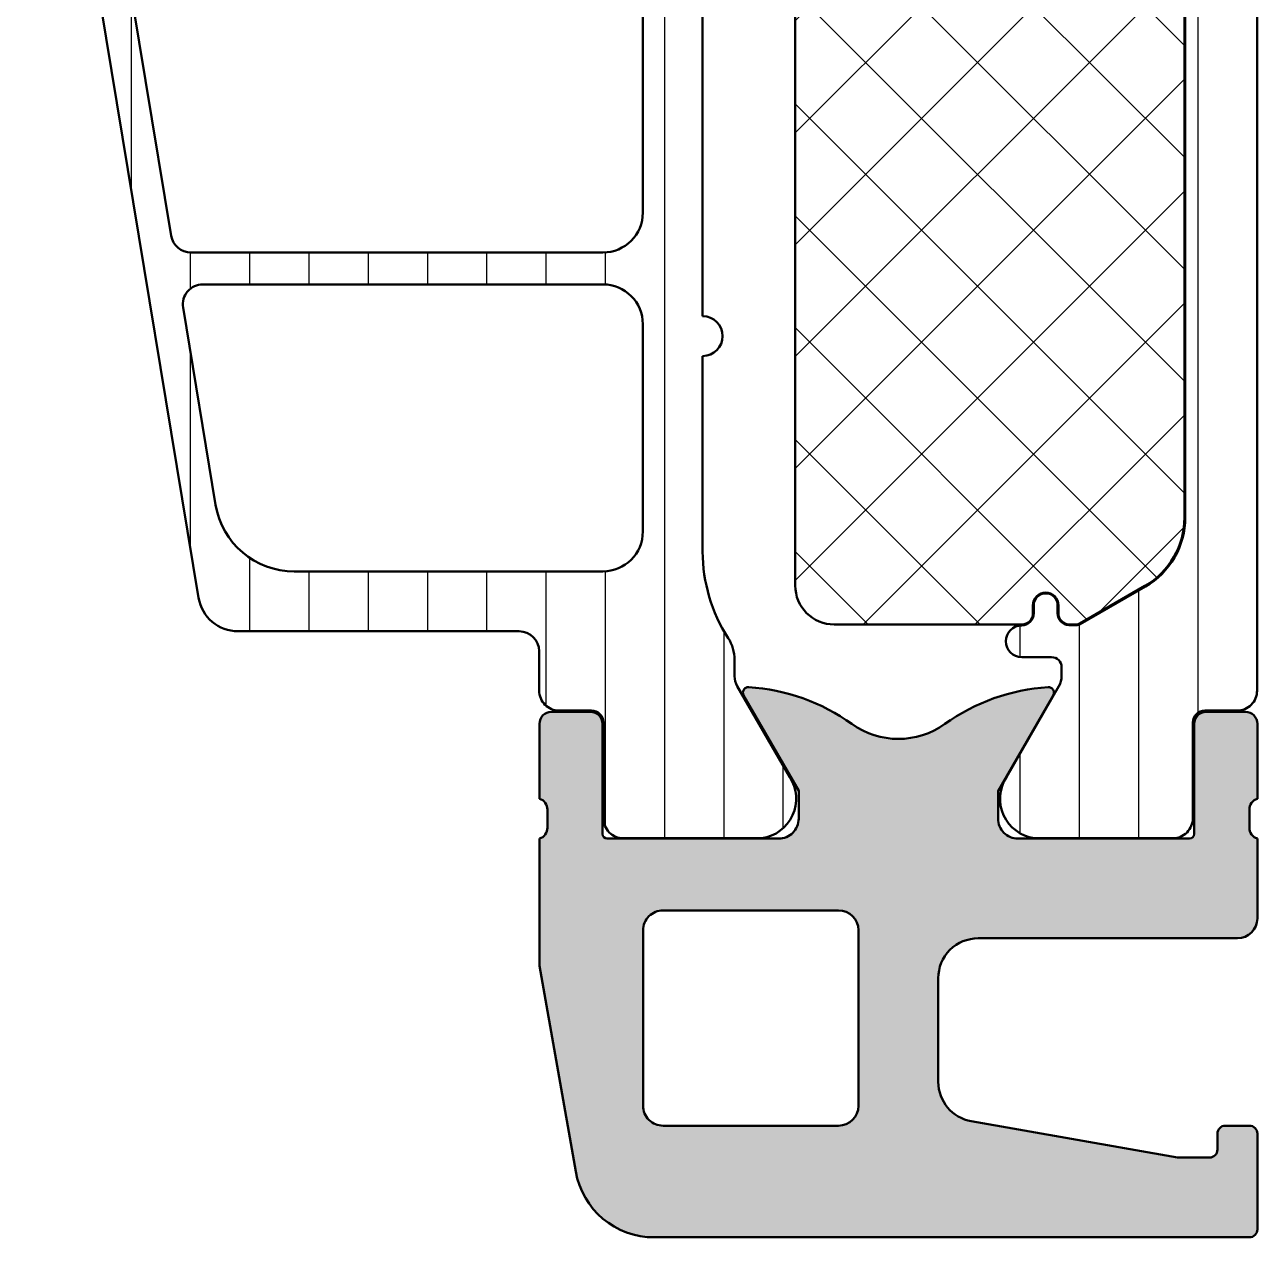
# Model space of a CAD drawing. Extents: x -50 to 29, y 0 to 92.5.
# Drawn here: x -30.91 to 0, y 0 to 30.41 of the extents above; entities that cross this region are included whole.
import ezdxf

# ---------------------------------------------------------------- set-up
doc = ezdxf.new("R2010")
doc.units = 0
for name, color, linetype, lineweight in [('0S-Alu contour', 7, 'Continuous', 50), ('0S-Alu hatch', 252, 'Continuous', 25), ('0S-Plastic contour', 254, 'Continuous', 50), ('0S-Plastic hatch', 253, 'Continuous', 25), ('0S-PT contour', 91, 'Continuous', 50), ('0S-PT hatch', 103, 'Continuous', 25)]:
    doc.layers.add(name, color=color, linetype=linetype, lineweight=lineweight)
pattern_1 = [(90, (0, 0), (-1.4859, 0), [])]

# ---------------------------------------------------------------- blocks, each defined once
blk = doc.blocks.new('284663__D1E79110_7AC2_45E0_A85F_9DF9B8604401___1AC15017_0006_462D_B19F_639D8C26C22E_')
at = {"layer": '0S-Plastic hatch'}
h = blk.add_hatch(dxfattribs=at)
h.set_pattern_fill('ANSI31', color=256, scale=0.4680000000000001, angle=45, style=0)
h.set_pattern_definition(pattern_1)
edge = h.paths.add_edge_path()
edge.add_ellipse((-14.10740777002685, 55.4135303538205), major_axis=(-1.000000003522369, 0), ratio=1, start_angle=147.1289961339601, end_angle=179.9988257753348, ccw=False)
edge.add_arc((-9.910736672155082, 52.70159368955898), 3.996663760898652, 147.128994972764, 180)
edge.add_line((-13.90740043305373, 52.70159368955898), (-13.90740043305381, 47.41843500766701))
edge.add_ellipse((-13.90740043305419, 46.918435007667), major_axis=(-0.5, 0), ratio=1, start_angle=89.99999999995612, end_angle=269.99999999995606, ccw=False)
edge.add_line((-13.90740043305457, 46.418435007667), (-13.90740043305396, 35.02662736775293))
edge.add_ellipse((-13.90740043305419, 34.52662736775293), major_axis=(-0.5, 0), ratio=1, start_angle=89.99999999997402, end_angle=269.99999999997397, ccw=False)
edge.add_line((-13.90740043305442, 34.02662736775293), (-13.90740043305412, 23.10243470769584))
edge.add_ellipse((-13.90740043305419, 22.60243470769584), major_axis=(-0.5, 0), ratio=1, start_angle=89.99999999999193, end_angle=269.99999999999187, ccw=False)
edge.add_line((-13.90740043305426, 22.10243470769584), (-13.9074004330542, 17.19801277308121))
edge.add_arc((-9.910736671128674, 17.19801278285529), 3.996663761925532, 180, 212.8769623302075)
edge.add_ellipse((-14.10712576085427, 14.48563977055336), major_axis=(-1.000000000049233, 0), ratio=1, start_angle=179.9942561774005, end_angle=212.8769623310678, ccw=False)
edge.add_line((-13.10712576582993, 14.48553952193751), (-13.10716699788383, 14.07424158527368))
edge.add_arc((-12.60716700039626, 14.07419146095988), 0.5000000000000068, 179.9942561767658, 209.9999965993442)
edge.add_line((-13.04017971712665, 13.82419148666032), (-11.72166286782239, 11.5404529999999))
edge.add_ellipse((-12.56291551681374, 10.99981807472275), major_axis=(-0.999996070924476, 0), ratio=1, start_angle=98.1816080518995, end_angle=212.7270160998403, ccw=False)
edge.add_line((-12.42060486782239, 10.0099999999999), (-15.89714636592186, 10.0099999999999))
edge.add_ellipse((-15.89714900554693, 10.50999597743852), major_axis=(-0.4999959774455833, 0), ratio=1, start_angle=-0.0003024817733034979, end_angle=90.00030248118588, ccw=False)
edge.add_line((-16.39714498298555, 10.50999861706872), (-16.39681303258853, 12.9099969999999))
edge.add_arc((-16.69681303258853, 12.9099969999999), 0.3000000000000007, 0, 90)
edge.add_line((-16.69681303258853, 13.2099969999999), (-17.50714436592186, 13.2099969999999))
edge.add_ellipse((-17.50714704483106, 13.70999432108384), major_axis=(-0.4999973210911152, 0), ratio=1, start_angle=0, end_angle=90.00030698202619, ccw=False)
edge.add_line((-18.00714436592217, 13.70999432108384), (-18.00714436592183, 14.69999999999929))
edge.add_arc((-18.50714436592182, 14.69999999999946), 0.5, 0, 89.99999999999675)
edge.add_line((-18.5071443659218, 15.19999999999946), (-25.5584852626103, 15.19999999999987))
edge.add_ellipse((-25.55848526261035, 16.19999999999983), major_axis=(-0.9999999999999573, 0), ratio=1, start_angle=9.360190801913518, end_angle=90.00000000000239, ccw=False)
edge.add_line((-26.54517066521116, 16.03735954902167), (-30.90714436592185, 42.5))
edge.add_line((-30.90714436592185, 42.5), (-30.90714436592185, 51.95551362713278))
edge.add_ellipse((-30.40714436592184, 51.95551362713275), major_axis=(-0.5000000000000142, 0), ratio=1, start_angle=299.99999999999676, end_angle=360, ccw=False)
edge.add_line((-30.65714436592182, 52.38852632902499), (-26.42316976970644, 54.83301270189226))
edge.add_ellipse((-26.17316976970684, 54.40000000000006), major_axis=(-0.4999999999997849, 0), ratio=1, start_angle=269.99999999996095, end_angle=299.9999999999611, ccw=False)
edge.add_line((-26.17316976970649, 54.89999999999985), (-18.30714436592199, 54.89999999999986))
edge.add_arc((-18.30714436592195, 55.2), 0.3000000000001393, 269.9999999999925, 360)
edge.add_line((-18.00714436592181, 55.2), (-18.00714436592213, 56.29000567891583))
edge.add_ellipse((-17.50714704483107, 56.29000567891598), major_axis=(-0.4999973210910547, 0), ratio=1, start_angle=269.99969301797216, end_angle=360, ccw=False)
edge.add_line((-17.50714436592186, 56.79000299999985), (-16.69681303258852, 56.7900029999999))
edge.add_arc((-16.69681303258851, 57.09000299999988), 0.2999999999999829, 269.9999999999993, 360)
edge.add_line((-16.39681303258853, 57.09000299999988), (-16.39714498298555, 59.49000138293618))
edge.add_ellipse((-15.8971490055469, 59.49000402256124), major_axis=(-0.4999959774456224, 0), ratio=1, start_angle=-90.00030248118708, end_angle=0.0003024817733034979, ccw=False)
edge.add_line((-15.89714636592181, 59.98999999999989), (-12.4206048678224, 59.98999999999988))
edge.add_ellipse((-12.56291551681374, 59.00018192527703), major_axis=(-0.9999960709244792, 0), ratio=1, start_angle=147.27298390016, end_angle=261.818391948101, ccw=False)
edge.add_line((-11.72166286782239, 58.45954699999988), (-13.04040983834489, 56.17540993164293))
edge.add_arc((-12.6073971216145, 55.92540995734335), 0.5000000000000265, 150.0000034006552, 180.1544944336627)
edge.add_line((-13.10739530392311, 55.92406174070541), (-13.10740776671448, 55.41350985973522))
edge = h.paths.add_edge_path()
edge.add_arc((-16.40740043305425, 53.10000000000057), 1.00000000000006, 0, 89.99999999999653)
edge.add_line((-16.40740043305419, 54.10000000000064), (-25.82483581954608, 54.10000000000063))
edge.add_arc((-25.82483581954648, 53.09999999999981), 1.00000000000081, 89.9999999999772, 119.9999999999769)
edge.add_line((-26.32483581954654, 53.96602540378516), (-29.60714436592212, 52.07098368097176))
edge.add_arc((-29.1071443659221, 51.20495827718678), 1.000000000000474, 119.9999999999857, 180)
edge.add_line((-30.10714436592258, 51.20495827718678), (-30.10714436592258, 44.90000000000057))
edge.add_arc((-29.10714436592245, 44.90000000000093), 1.000000000000127, 180, 270.0000000000187)
edge.add_line((-29.10714436592213, 43.90000000000081), (-16.40740043305419, 43.90000000000081))
edge.add_arc((-16.40740043305419, 44.90000000000081), 1, 270, 360)
edge.add_line((-15.40740043305419, 44.90000000000081), (-15.40740043305419, 53.10000000000052))
edge = h.paths.add_edge_path()
edge.add_line((-15.40740043305419, 35.30000000000079), (-15.40740043305464, 42.10000000000079))
edge.add_arc((-16.40740043305459, 42.10000000000079), 0.999999999999943, 0, 90.00000000000325)
edge.add_line((-16.40740043305465, 43.10000000000074), (-29.60608533381498, 43.10000000000074))
edge.add_arc((-29.60608533381514, 42.60000000000069), 0.5000000000000427, 89.99999999998127, 189.3601908018957)
edge.add_line((-30.09942803511564, 42.51867977451175), (-28.81371374940142, 34.71867977451147))
edge.add_arc((-28.32037104810097, 34.80000000000058), 0.5000000000000246, 189.3601908019167, 270.0000000000244)
edge.add_line((-28.32037104810075, 34.30000000000055), (-16.40740043305419, 34.30000000000067))
edge.add_arc((-16.40740043305425, 35.30000000000074), 1.000000000000063, 270.0000000000037, 360)
edge = h.paths.add_edge_path()
edge.add_arc((-16.4074004330542, 25.70000000000077), 1.000000000000007, 270.0000000000006, 360)
edge.add_line((-15.40740043305419, 25.70000000000077), (-15.40740043305419, 32.50000000000083))
edge.add_arc((-16.40740043305413, 32.50000000000078), 0.999999999999936, 0, 90.00000000000365)
edge.add_line((-16.40740043305419, 33.50000000000072), (-28.02366775139723, 33.50000000000049))
edge.add_arc((-28.02366775139712, 33.00000000000058), 0.4999999999999077, 90.00000000001262, 189.3601908019272)
edge.add_line((-28.51701045269744, 32.9186797745114), (-27.23129616698367, 25.1186797745119))
edge.add_arc((-26.73795346568262, 25.20000000000133), 0.5000000000006714, 189.3601908019408, 270.0000000000073)
edge.add_line((-26.73795346568255, 24.70000000000065), (-16.40740043305419, 24.70000000000077))
edge = h.paths.add_edge_path()
edge.add_line((-15.4074004330542, 17.70000000000077), (-15.40740043305464, 22.90000000000064))
edge.add_arc((-16.40740043305469, 22.90000000000064), 1.000000000000049, 0, 89.99999999999714)
edge.add_line((-16.40740043305465, 23.90000000000069), (-26.44125016897993, 23.90000000000058))
edge.add_arc((-26.44125016897975, 23.40000000000062), 0.4999999999999645, 90.00000000002076, 189.360190801919)
edge.add_line((-26.93459287028014, 23.31867977451149), (-26.11965429723574, 18.37471909804415))
edge.add_arc((-24.14628349203431, 18.70000000000034), 1.999999999999688, 189.3601908019106, 269.9999999999959)
edge.add_line((-24.14628349203446, 16.70000000000064), (-16.40740043305419, 16.70000000000075))
edge.add_arc((-16.4074004330542, 17.70000000000077), 1.000000000000014, 270.0000000000004, 360)
at = {"layer": '0S-Alu contour', "color": 7}
for points in [[(-16.40740043305419, 54.10000000000064), (-25.82483581954608, 54.10000000000063)], [(-26.32483581954654, 53.96602540378516), (-29.60714436592212, 52.07098368097176)], [(-15.40740043305419, 44.90000000000081), (-15.40740043305419, 53.10000000000052)], [(-30.10714436592258, 51.20495827718678), (-30.10714436592258, 44.90000000000057)], [(-29.10714436592213, 43.90000000000081), (-16.40740043305419, 43.90000000000081)], [(-16.40740043305465, 43.10000000000074), (-29.60608533381498, 43.10000000000074)], [(-30.09942803511564, 42.51867977451175), (-28.81371374940142, 34.71867977451147)], [(-15.40740043305419, 35.30000000000079), (-15.40740043305464, 42.10000000000079)], [(-28.32037104810075, 34.30000000000055), (-16.40740043305419, 34.30000000000067)], [(-16.40740043305419, 33.50000000000072), (-28.02366775139723, 33.50000000000049)], [(-28.51701045269744, 32.9186797745114), (-27.23129616698367, 25.1186797745119)], [(-15.40740043305419, 25.70000000000077), (-15.40740043305419, 32.50000000000083)], [(-26.73795346568255, 24.70000000000065), (-16.40740043305419, 24.70000000000077)], [(-16.40740043305465, 23.90000000000069), (-26.44125016897993, 23.90000000000058)], [(-26.93459287028014, 23.31867977451149), (-26.11965429723574, 18.37471909804415)], [(-15.4074004330542, 17.70000000000077), (-15.40740043305464, 22.90000000000064)], [(-24.14628349203446, 16.70000000000064), (-16.40740043305419, 16.70000000000075)]]:
    blk.add_lwpolyline(points, dxfattribs=at)
for centre, radius, start, end in [((-25.82483581954648, 53.09999999999981), 1.00000000000081, 89.9999999999772, 119.9999999999769), ((-16.40740043305425, 53.10000000000057), 1.00000000000006, 0, 89.99999999999653), ((-29.1071443659221, 51.20495827718678), 1.000000000000474, 119.9999999999857, 180), ((-29.10714436592245, 44.90000000000093), 1.000000000000127, 180, 270.0000000000187), ((-16.40740043305419, 44.90000000000081), 1, 270, 0), ((-29.60608533381514, 42.60000000000069), 0.5000000000000427, 89.99999999998127, 189.3601908018957), ((-16.40740043305459, 42.10000000000079), 0.999999999999943, 0, 90.00000000000325), ((-16.40740043305425, 35.30000000000074), 1.000000000000063, 270.0000000000037, 0), ((-28.32037104810097, 34.80000000000058), 0.5000000000000246, 189.3601908019167, 270.0000000000244), ((-28.02366775139712, 33.00000000000058), 0.4999999999999077, 90.00000000001262, 189.3601908019272), ((-16.40740043305413, 32.50000000000078), 0.999999999999936, 0, 90.00000000000365), ((-16.4074004330542, 25.70000000000077), 1.000000000000007, 270.0000000000006, 0), ((-26.73795346568262, 25.20000000000133), 0.5000000000006714, 189.3601908019408, 270.0000000000073), ((-26.44125016897975, 23.40000000000062), 0.4999999999999645, 90.00000000002076, 189.360190801919), ((-16.40740043305469, 22.90000000000064), 1.000000000000049, 0, 89.99999999999714), ((-24.14628349203431, 18.70000000000034), 1.999999999999688, 189.3601908019106, 269.9999999999959), ((-16.4074004330542, 17.70000000000077), 1.000000000000014, 270.0000000000004, 0)]:
    blk.add_arc(centre, radius, start, end, dxfattribs=at)
at = {"layer": '0S-Plastic contour', "color": 7}
for points in [[(-15.89714636592181, 59.98999999999989), (-12.4206048678224, 59.98999999999988)], [(-16.39681303258853, 57.09000299999988), (-16.39714498298555, 59.49000138293618)], [(-11.72166286782239, 58.45954699999988), (-13.04040983834489, 56.17540993164293)], [(-17.50714436592186, 56.79000299999985), (-16.69681303258852, 56.7900029999999)], [(-18.00714436592181, 55.2), (-18.00714436592213, 56.29000567891583)], [(-13.10739530392311, 55.92406174070541), (-13.10740776671448, 55.41350985973522)], [(-30.65714436592182, 52.38852632902499), (-26.42316976970644, 54.83301270189226)], [(-26.17316976970649, 54.89999999999985), (-18.30714436592199, 54.89999999999986)], [(-13.90740043305373, 52.70159368955898), (-13.90740043305381, 47.41843500766701)], [(-26.54517066521116, 16.03735954902167), (-30.90714436592185, 42.5), (-30.90714436592185, 51.95551362713278)], [(-13.90740043305457, 46.418435007667), (-13.90740043305396, 35.02662736775293)], [(-13.90740043305442, 34.02662736775293), (-13.90740043305412, 23.10243470769584)], [(-13.90740043305426, 22.10243470769584), (-13.9074004330542, 17.19801277308121)], [(-18.5071443659218, 15.19999999999946), (-25.5584852626103, 15.19999999999987)], [(-18.00714436592217, 13.70999432108384), (-18.00714436592183, 14.69999999999929)], [(-13.10712576582993, 14.48553952193751), (-13.10716699788383, 14.07424158527368)], [(-13.04017971712665, 13.82419148666032), (-11.72166286782239, 11.5404529999999)], [(-16.69681303258853, 13.2099969999999), (-17.50714436592186, 13.2099969999999)], [(-16.39714498298555, 10.50999861706872), (-16.39681303258853, 12.9099969999999)], [(-12.42060486782239, 10.0099999999999), (-15.89714636592186, 10.0099999999999)]]:
    blk.add_lwpolyline(points, dxfattribs=at)
at = {"layer": '0S-Plastic contour', "color": 7, "extrusion": (0, 0, -1)}
for centre, radius, start, end in [((15.8971490055469, 59.49000402256124), 0.4999959774456224, 359.9996975182267, 90.0003024811871), ((12.56291551681374, 59.00018192527703), 0.9999960709244792, 98.18160805189898, 212.7270160998401), ((17.50714704483107, 56.29000567891598), 0.4999973210910547, 0, 90.00030698202784), ((14.10740777002685, 55.4135303538205), 1.000000003522369, 180.0011742246653, 212.8710038660399), ((26.17316976970684, 54.40000000000006), 0.4999999999997849, 60.00000000003889, 90.00000000003907), ((30.40714436592184, 51.95551362713275), 0.5000000000000142, 0, 60.00000000000326), ((13.90740043305419, 46.918435007667), 0.5, 90.00000000004395, 270.0000000000439), ((13.90740043305419, 34.52662736775293), 0.5, 90.00000000002605, 270.000000000026), ((13.90740043305419, 22.60243470769584), 0.5, 90.00000000000813, 270.0000000000081), ((25.55848526261035, 16.19999999999983), 0.9999999999999573, 269.9999999999976, 350.6398091980865), ((14.10712576085427, 14.48563977055336), 1.000000000049233, 147.1230376689322, 180.0057438225996), ((17.50714704483106, 13.70999432108384), 0.4999973210911152, 269.9996930179738, 0), ((12.56291551681374, 10.99981807472275), 0.999996070924476, 147.2729839001597, 261.8183919481005), ((15.89714900554693, 10.50999597743852), 0.4999959774455833, 269.9996975188141, 0.0003024817733149)]:
    blk.add_arc(centre, radius, start, end, dxfattribs=at)
at = {"layer": '0S-Plastic contour', "color": 7}
for centre, radius, start, end in [((-16.69681303258851, 57.09000299999988), 0.2999999999999829, 269.9999999999993, 0), ((-12.6073971216145, 55.92540995734335), 0.5000000000000265, 150.0000034006552, 180.1544944336627), ((-18.30714436592195, 55.2), 0.3000000000001393, 269.9999999999925, 0), ((-9.910736672155082, 52.70159368955898), 3.996663760898652, 147.128994972764, 180), ((-9.910736671128674, 17.19801278285529), 3.996663761925532, 180, 212.8769623302075), ((-18.50714436592182, 14.69999999999946), 0.5, 0, 89.99999999999675), ((-12.60716700039626, 14.07419146095988), 0.5000000000000068, 179.9942561767658, 209.9999965993442), ((-16.69681303258853, 12.9099969999999), 0.3000000000000007, 0, 90)]:
    blk.add_arc(centre, radius, start, end, dxfattribs=at)
blk = doc.blocks.new('197950__09233F48_7EA2_440F_8287_29CC7BCE2EB0_')
at = {"layer": '0S-PT hatch'}
h = blk.add_hatch(dxfattribs=at)
h.set_pattern_fill('ANSI37', color=256, scale=0.625, angle=90, style=0)
h.set_pattern_definition([(135, (0, 0), (-1.403165018917055, -1.403165018917055), []), (225, (0, 0), (1.403165018917055, -1.403165018917055), [])])
edge = h.paths.add_edge_path()
edge.add_arc((-5.907551005312974, 54.34979668030433), 0.2804066393910744, 0, 90.00000000001597)
edge.add_line((-5.907551005313052, 54.63020331969541), (-10.60714436590476, 54.63020331974253))
edge.add_arc((-10.60714436592189, 53.65020331974256), 0.9799999999999754, 89.99999999899843, 180)
edge.add_line((-11.58714436592186, 53.65020331974256), (-11.58714436592187, 16.34979668030443))
edge.add_arc((-10.60714436592187, 16.34979668030443), 0.9799999999999968, 180, 270)
edge.add_line((-10.60714436592187, 15.36979668030444), (-5.906069151546283, 15.36979668030443))
edge.add_arc((-5.906069151546297, 15.64979668030445), 0.2800000000000153, 270.0000000000029, 360)
edge.add_line((-5.626069151546282, 15.64979668030445), (-5.626069151546282, 15.85036747559068))
edge.add_ellipse((-5.306639946832518, 15.85036747559068), major_axis=(-0.3194292047137636, 0), ratio=1, start_angle=180, end_angle=360, ccw=False)
edge.add_line((-4.987210742118755, 15.85036747559068), (-4.987210742118755, 15.64979668030445))
edge.add_arc((-4.707210742118761, 15.64979668030445), 0.279999999999994, 180, 266.4872129359829)
edge.add_line((-4.724366705590263, 15.37032275859195), (-4.54213155646142, 15.37032275859195))
edge.add_arc((-4.54213155646142, 15.55032275859196), 0.1800000000000068, 270, 300.0000000000004)
edge.add_line((-4.452131556461416, 15.39443818591075), (-2.81714436592189, 16.33839848049034))
edge.add_arc((-3.807144365921871, 18.05312877998352), 1.979999999999986, 299.9999999999996, 360)
edge.add_line((-1.827144365921885, 18.05312877998352), (-1.827144365921888, 51.94646458067254))
edge.add_arc((-3.807144365921878, 51.94646458067254), 1.979999999999989, 0, 59.99999999999968)
edge.add_line((-2.817144365921877, 53.66119488016572), (-4.452131556461431, 54.60515517474529))
edge.add_arc((-4.54213155646142, 54.44927060206413), 0.1799999999999545, 59.99999999999561, 89.99999999999324)
edge.add_line((-4.542131556461399, 54.6292706020641), (-4.724366705590306, 54.6292706020641))
edge.add_arc((-4.707210742118753, 54.34979668035159), 0.2800000000000045, 93.51278706402712, 180)
edge.add_line((-4.987210742118758, 54.34979668035159), (-4.987210742118762, 54.14922588506536))
edge.add_ellipse((-5.307177554020327, 54.14922588506536), major_axis=(-0.3199668119015655, 0), ratio=1, start_angle=0, end_angle=180, ccw=False)
edge.add_line((-5.627144365921893, 54.14922588506536), (-5.6271443659219, 54.34979668030442))
at = {"layer": '0S-PT contour', "color": 7}
for points in [[(-5.907551005313052, 54.63020331969541), (-10.60714436590476, 54.63020331974253)], [(-4.542131556461399, 54.6292706020641), (-4.724366705590306, 54.6292706020641)], [(-2.817144365921877, 53.66119488016572), (-4.452131556461431, 54.60515517474529)], [(-5.627144365921893, 54.14922588506536), (-5.6271443659219, 54.34979668030442)], [(-4.987210742118758, 54.34979668035159), (-4.987210742118762, 54.14922588506536)], [(-11.58714436592186, 53.65020331974256), (-11.58714436592187, 16.34979668030443)], [(-1.827144365921885, 18.05312877998352), (-1.827144365921888, 51.94646458067254)], [(-4.452131556461416, 15.39443818591075), (-2.81714436592189, 16.33839848049034)], [(-5.626069151546282, 15.64979668030445), (-5.626069151546282, 15.85036747559068)], [(-4.987210742118755, 15.85036747559068), (-4.987210742118755, 15.64979668030445)], [(-10.60714436592187, 15.36979668030444), (-5.906069151546283, 15.36979668030443)], [(-4.724366705590263, 15.37032275859195), (-4.54213155646142, 15.37032275859195)]]:
    blk.add_lwpolyline(points, dxfattribs=at)
for centre, radius, start, end in [((-10.60714436592189, 53.65020331974256), 0.9799999999999754, 89.99999999899843, 180), ((-5.907551005312974, 54.34979668030433), 0.2804066393910744, 0, 90.00000000001597), ((-4.707210742118753, 54.34979668035159), 0.2800000000000045, 93.51278706402712, 180), ((-4.54213155646142, 54.44927060206413), 0.1799999999999545, 59.99999999999561, 89.99999999999324), ((-3.807144365921878, 51.94646458067254), 1.979999999999989, 0, 59.99999999999968), ((-3.807144365921871, 18.05312877998352), 1.979999999999986, 299.9999999999996, 0), ((-10.60714436592187, 16.34979668030443), 0.9799999999999968, 180, 270), ((-5.906069151546297, 15.64979668030445), 0.2800000000000153, 270.0000000000029, 0), ((-4.707210742118761, 15.64979668030445), 0.279999999999994, 180, 266.4872129359829), ((-4.54213155646142, 15.55032275859196), 0.1800000000000068, 270, 300.0000000000004)]:
    blk.add_arc(centre, radius, start, end, dxfattribs=at)
at = {"layer": '0S-PT contour', "color": 7, "extrusion": (0, 0, -1)}
for centre, radius, start, end in [((5.307177554020327, 54.14922588506536), 0.3199668119015655, 180, 0), ((5.306639946832518, 15.85036747559068), 0.3194292047137637, 0, 180)]:
    blk.add_arc(centre, radius, start, end, dxfattribs=at)
blk = doc.blocks.new('284663__B4BD1449_78F8_46C7_A916_9601A11CFDC3___986C919A_CFA5_4750_B46C_618682127C15_')
at = {"layer": '0S-Plastic hatch'}
h = blk.add_hatch(dxfattribs=at)
h.set_pattern_fill('ANSI31', color=256, scale=0.4680000000000001, angle=45, style=0)
h.set_pattern_definition(pattern_1)
edge = h.paths.add_edge_path()
edge.add_arc((-0.5071416870126911, 13.70999432108355), 0.4999973210908168, 269.9996930179738, 360)
edge.add_line((-0.0071443659218743, 13.70999432108355), (-0.0071443659219028, 56.2900056789163))
edge.add_arc((-0.5071416870126911, 56.2900056789163), 0.4999973210907882, 0, 90.00030698202619)
edge.add_line((-0.5071443659218886, 56.79000299999991), (-1.317475699255219, 56.79000299999993))
edge.add_ellipse((-1.317475699255226, 57.09000299999992), major_axis=(-0.2999999999999971, 0), ratio=1, start_angle=0, end_angle=90.00000000000142, ccw=False)
edge.add_line((-1.617475699255223, 57.09000299999992), (-1.617143748858197, 59.49000138293621))
edge.add_arc((-2.117139726296834, 59.49000402256128), 0.4999959774456046, 359.9996975182267, 450.0003024811858)
edge.add_line((-2.117142365921906, 59.98999999999992), (-5.593683864021343, 59.98999999999992))
edge.add_arc((-5.451373215030002, 59.00018192527706), 0.9999960709244863, 98.18160805189892, 212.7270160998403)
edge.add_line((-6.292625864021361, 58.45954699999991), (-4.974109014717107, 56.17580851333951))
edge.add_ellipse((-5.407121731447432, 55.92580853903998), major_axis=(-0.4999999999999406, 0), ratio=1, start_angle=179.9942561767025, end_angle=209.9999965993448, ccw=False)
edge.add_line((-4.907121733959939, 55.92575841472596), (-4.907144365931287, 55.70000000006465))
edge.add_ellipse((-5.157144365948759, 55.70000000006462), major_axis=(-0.2500000000174722, 0), ratio=1, start_angle=89.9999999999967, end_angle=180, ccw=False)
edge.add_line((-5.157144365948774, 55.45000000004715), (-5.907551005312868, 55.45000000004709))
edge.add_arc((-5.907551005312868, 55.05074092693032), 0.3992590731167596, 90, 270)
edge.add_ellipse((-5.907551005312853, 54.35000000004699), major_axis=(-0.3014818537665675, 0), ratio=1, start_angle=180, end_angle=270.00000000000273, ccw=False)
edge.add_line((-5.606069151546286, 54.35000000004699), (-5.606069151546286, 54.14942920476085))
edge.add_arc((-5.306639946832525, 54.14942920476089), 0.2994292047137605, 180, 360)
edge.add_line((-5.007210742118765, 54.14942920476092), (-5.007210742118765, 54.35000000004714))
edge.add_ellipse((-4.707210742118796, 54.35000000004713), major_axis=(-0.2999999999999687, 0), ratio=1, start_angle=273.39363927145564, end_angle=360, ccw=False)
edge.add_line((-4.724969408007233, 54.64947392175959), (-4.542131556461441, 54.64947392175964))
edge.add_ellipse((-4.542131556461363, 54.44947392175947), major_axis=(-0.2000000000001592, 0), ratio=1, start_angle=240.0000000000241, end_angle=270.0000000000224, ccw=False)
edge.add_line((-4.442131556461358, 54.62267900251654), (-2.80714436592185, 53.67871870793684))
edge.add_ellipse((-3.807144365921772, 51.94666790036805), major_axis=(-1.999999999999884, 0), ratio=1, start_angle=180, end_angle=240.00000000000068, ccw=False)
edge.add_line((-1.807144365921887, 51.94666790036805), (-1.807144365921878, 18.05333209967897))
edge.add_ellipse((-3.807144365921843, 18.05333209967898), major_axis=(-1.999999999999964, 0), ratio=1, start_angle=119.99999999999929, end_angle=180, ccw=False)
edge.add_line((-2.807144365921884, 16.32128129211012), (-4.442131556461383, 15.37732099753062))
edge.add_ellipse((-4.542131556461583, 15.55052607828739), major_axis=(-0.2000000000000009, 0), ratio=1, start_angle=90.00000000006918, end_angle=120.00000000006611, ccw=False)
edge.add_line((-4.542131556461342, 15.35052607828739), (-4.72496940800724, 15.35052607828744))
edge.add_ellipse((-4.70721074211881, 15.64999999999989), major_axis=(-0.2999999999999501, 0), ratio=1, start_angle=0, end_angle=86.60636072854561, ccw=False)
edge.add_line((-5.00721074211876, 15.64999999999989), (-5.007210742118765, 15.85057079528614))
edge.add_arc((-5.306639946832525, 15.85057079528614), 0.2994292047137605, 0, 180)
edge.add_line((-5.606069151546286, 15.85057079528614), (-5.606069151546286, 15.64999999999988))
edge.add_ellipse((-5.907551005312818, 15.64999999999997), major_axis=(-0.301481853766532, 0), ratio=1, start_angle=89.99999999999062, end_angle=180, ccw=False)
edge.add_arc((-5.907551005312868, 14.94925907311669), 0.3992590731167524, 90, 270)
edge.add_line((-5.907551005312868, 14.54999999999994), (-5.157144365948738, 14.54999999999991))
edge.add_ellipse((-5.157144365948767, 14.29999999998243), major_axis=(-0.2500000000174793, 0), ratio=1, start_angle=180, end_angle=269.9999999999935, ccw=False)
edge.add_line((-4.907144365931287, 14.29999999998243), (-4.907121733959925, 14.07424158527369))
edge.add_ellipse((-5.407121731447482, 14.07419146095991), major_axis=(-0.5000000000000032, 0), ratio=1, start_angle=150.0000034006541, end_angle=180.0057438232342, ccw=False)
edge.add_line((-4.974109014717108, 13.82419148666034), (-6.292625864021367, 11.54045299999991))
edge.add_arc((-5.451373215030024, 10.99981807472277), 0.99999607092447, 147.2729839001595, 261.818391948101)
edge.add_line((-5.593683864021365, 10.00999999999992), (-2.117142365921893, 10.00999999999992))
edge.add_arc((-2.117139726296827, 10.50999597743855), 0.4999959774455975, 269.9996975188149, 360.0003024817733)
edge.add_line((-1.617143748858197, 10.50999861706875), (-1.617475699255223, 12.90999699999992))
edge.add_ellipse((-1.317475699255226, 12.90999699999992), major_axis=(-0.2999999999999971, 0), ratio=1, start_angle=270, end_angle=360, ccw=False)
edge.add_line((-1.317475699255226, 13.20999699999992), (-0.5071443659218886, 13.20999699999992))
at = {"layer": '0S-Plastic contour', "color": 7}
for points in [[(-2.117142365921906, 59.98999999999992), (-5.593683864021343, 59.98999999999992)], [(-1.617475699255223, 57.09000299999992), (-1.617143748858197, 59.49000138293621)], [(-6.292625864021361, 58.45954699999991), (-4.974109014717107, 56.17580851333951)], [(-0.5071443659218886, 56.79000299999991), (-1.317475699255219, 56.79000299999993)], [(-0.0071443659218743, 13.70999432108355), (-0.0071443659219028, 56.2900056789163)], [(-4.907121733959939, 55.92575841472596), (-4.907144365931287, 55.70000000006465)], [(-5.157144365948774, 55.45000000004715), (-5.907551005312868, 55.45000000004709)], [(-4.724969408007233, 54.64947392175959), (-4.542131556461441, 54.64947392175964)], [(-4.442131556461358, 54.62267900251654), (-2.80714436592185, 53.67871870793684)], [(-5.606069151546286, 54.35000000004699), (-5.606069151546286, 54.14942920476085)], [(-5.007210742118765, 54.14942920476092), (-5.007210742118765, 54.35000000004714)], [(-1.807144365921887, 51.94666790036805), (-1.807144365921878, 18.05333209967897)], [(-2.807144365921884, 16.32128129211012), (-4.442131556461383, 15.37732099753062)], [(-5.606069151546286, 15.85057079528614), (-5.606069151546286, 15.64999999999988)], [(-5.00721074211876, 15.64999999999989), (-5.007210742118765, 15.85057079528614)], [(-4.542131556461342, 15.35052607828739), (-4.72496940800724, 15.35052607828744)], [(-5.907551005312868, 14.54999999999994), (-5.157144365948738, 14.54999999999991)], [(-4.907144365931287, 14.29999999998243), (-4.907121733959925, 14.07424158527369)], [(-4.974109014717108, 13.82419148666034), (-6.292625864021367, 11.54045299999991)], [(-1.317475699255226, 13.20999699999992), (-0.5071443659218886, 13.20999699999992)], [(-1.617143748858197, 10.50999861706875), (-1.617475699255223, 12.90999699999992)], [(-5.593683864021365, 10.00999999999992), (-2.117142365921893, 10.00999999999992)]]:
    blk.add_lwpolyline(points, dxfattribs=at)
for centre, radius, start, end in [((-5.451373215030002, 59.00018192527706), 0.9999960709244863, 98.18160805189892, 212.7270160998403), ((-2.117139726296834, 59.49000402256128), 0.4999959774456046, 359.9996975182267, 90.00030248118583), ((-0.5071416870126911, 56.2900056789163), 0.4999973210907882, 0, 90.00030698202619), ((-5.907551005312868, 55.05074092693032), 0.3992590731167596, 90, 270), ((-5.306639946832525, 54.14942920476089), 0.2994292047137605, 180, 0), ((-5.306639946832525, 15.85057079528614), 0.2994292047137605, 0, 180), ((-5.907551005312868, 14.94925907311669), 0.3992590731167524, 90, 270), ((-0.5071416870126911, 13.70999432108355), 0.4999973210908168, 269.9996930179738, 0), ((-5.451373215030024, 10.99981807472277), 0.99999607092447, 147.2729839001595, 261.818391948101), ((-2.117139726296827, 10.50999597743855), 0.4999959774455975, 269.9996975188149, 0.0003024817733149)]:
    blk.add_arc(centre, radius, start, end, dxfattribs=at)
at = {"layer": '0S-Plastic contour', "color": 7, "extrusion": (0, 0, -1)}
for centre, radius, start, end in [((1.317475699255226, 57.09000299999992), 0.2999999999999971, 269.9999999999986, 0), ((5.407121731447432, 55.92580853903998), 0.4999999999999406, 150.0000034006552, 180.0057438232976), ((5.157144365948759, 55.70000000006462), 0.2500000000174722, 180, 270.0000000000033), ((5.907551005312853, 54.35000000004699), 0.3014818537665675, 89.99999999999729, 180), ((4.707210742118796, 54.35000000004713), 0.2999999999999687, 0, 86.60636072854435), ((4.542131556461363, 54.44947392175947), 0.2000000000001592, 89.9999999999776, 119.9999999999759), ((3.807144365921772, 51.94666790036805), 1.999999999999884, 119.9999999999993, 180), ((3.807144365921843, 18.05333209967898), 1.999999999999964, 180, 240.0000000000007), ((5.907551005312818, 15.64999999999997), 0.301481853766532, 180, 270.0000000000094), ((4.70721074211881, 15.64999999999989), 0.2999999999999501, 273.3936392714544, 0), ((4.542131556461583, 15.55052607828739), 0.2000000000000009, 239.9999999999339, 269.9999999999308), ((5.157144365948767, 14.29999999998243), 0.2500000000174793, 90.00000000000651, 180), ((5.407121731447482, 14.07419146095991), 0.5000000000000032, 179.9942561767658, 209.999996599346), ((1.317475699255226, 12.90999699999992), 0.2999999999999971, 0, 90)]:
    blk.add_arc(centre, radius, start, end, dxfattribs=at)
blk = doc.blocks.new('445740__97E0E1CC_68CE_44D0_9235_A090B816FF65_')
at = {"layer": '0S-Alu hatch'}
h = blk.add_hatch(color=256, dxfattribs=at)
edge = h.paths.add_edge_path()
edge.add_arc((-0.2000000000002302, 0.2000003274594206), 0.2000000000000028, 270, 360)
edge.add_line((-2.274e-13, 0.2000003274594491), (-1.99e-13, 2.600000327459412))
edge.add_arc((-0.2000000000002586, 2.600000327459397), 0.2000000000000597, 0, 90.00000000000406)
edge.add_line((-0.2000000000002728, 2.800000327459457), (-0.8000000000002387, 2.800000327459429))
edge.add_arc((-0.8000000000002387, 2.600000327459468), 0.1999999999999602, 90, 180)
edge.add_line((-1.000000000000198, 2.600000327459468), (-1.000000000000213, 2.20000032745942))
edge.add_ellipse((-1.200000000000208, 2.200000327459406), major_axis=(-0.1999999999999957, 0), ratio=1, start_angle=90.00000000000199, end_angle=180, ccw=False)
edge.add_line((-1.200000000000201, 2.00000032745941), (-2.000000000000198, 2.000000327459417))
edge.add_line((-2.000000000000198, 2.000000327459417), (-7.173648177667104, 2.912254089875276))
edge.add_ellipse((-7.000000000000177, 3.897061842887481), major_axis=(-0.9999999999999968, 0), ratio=1, start_angle=0, end_angle=80.00000000000023, ccw=False)
edge.add_line((-8.000000000000174, 3.897061842887481), (-8.000000000000197, 6.500000327459503))
edge.add_ellipse((-7.000000000000213, 6.500000327459517), major_axis=(-0.9999999999999857, 0), ratio=1, start_angle=269.9999999999992, end_angle=360, ccw=False)
edge.add_line((-7.000000000000198, 7.500000327459503), (-0.5000000000001493, 7.500000327459417))
edge.add_arc((-0.5000000000001706, 8.00000032745939), 0.4999999999999716, 270.0000000000025, 360)
edge.add_line((-1.99e-13, 8.00000032745939), (-2.274e-13, 9.999999999999915))
edge.add_ellipse((0.0788364465427947, 10.267520591993), major_axis=(-0.2788950563274011, 0), ratio=1, start_angle=-1.1645893740997053, end_angle=73.58012358051047, ccw=False)
edge.add_line((-0.2000010000002192, 10.27318899999139), (-0.2000010000002277, 10.7267829999914))
edge.add_ellipse((0.0788670956429201, 10.73244365946843), major_axis=(-0.2789255417371286, 0), ratio=1, start_angle=-73.57540544464803, end_angle=1.1628700728805939, ccw=False)
edge.add_line((-2.287e-13, 10.99998699999135), (-2.274e-13, 12.87999799999991))
edge.add_arc((-0.3000000000002387, 12.87999799999991), 0.3000000000000114, 0, 89.99999999999864)
edge.add_line((-0.3000000000002316, 13.17999799999993), (-1.27997431904302, 13.17999799999993))
edge.add_arc((-1.279974319043006, 12.87999799999991), 0.3000000000000114, 90.00000000000273, 180)
edge.add_line((-1.579974319043017, 12.87999799999991), (-1.579974319043017, 10.12))
edge.add_ellipse((-1.699974319043022, 10.12), major_axis=(-0.1200000000000045, 0), ratio=1, start_angle=90.00000000000341, end_angle=180, ccw=False)
edge.add_line((-1.699974319043015, 10), (-6.000000000000142, 10))
edge.add_ellipse((-6.000000000000156, 10.49999999999998), major_axis=(-0.4999999999999858, 0), ratio=1, start_angle=0, end_angle=90.00000000000159, ccw=False)
edge.add_line((-6.500000000000142, 10.49999999999998), (-6.500000000000056, 11.20000000000007))
edge.add_line((-6.500000000000056, 11.20000000000007), (-5.118504542377877, 13.59282032302721))
edge.add_arc((-5.238119784648716, 13.66188021535147), 0.1381197846485081, 329.9999999999962, 453.7233749421717)
edge.add_arc((-4.922392092609072, 8.810262417863186), 4.999999999999951, 93.72337494217327, 125.6276587366737)
edge.add_ellipse((-9.000000000000227, 14.50000000000007), major_axis=(-2.000000000000043, 0), ratio=1, start_angle=54.372341263326405, end_angle=125.6276587366738, ccw=False)
edge.add_arc((-13.07760790739137, 8.810262417863228), 4.999999999999904, 54.37234126332599, 86.27662505782698)
edge.add_arc((-12.76188021535175, 13.66188021535153), 0.13811978464845, 86.27662505782705, 210.0000000000038)
edge.add_line((-12.88149545762254, 13.59282032302729), (-11.50000000000033, 11.20000000000007))
edge.add_line((-11.50000000000033, 11.20000000000007), (-11.50000000000025, 10.49999999999997))
edge.add_ellipse((-12.00000000000023, 10.49999999999998), major_axis=(-0.4999999999999858, 0), ratio=1, start_angle=89.9999999999983, end_angle=180, ccw=False)
edge.add_line((-12.00000000000025, 10), (-16.3000256809575, 10))
edge.add_ellipse((-16.3000256809575, 10.11999999999992), major_axis=(-0.1199999999999193, 0), ratio=1, start_angle=0, end_angle=89.9999999999983, ccw=False)
edge.add_line((-16.42002568095742, 10.11999999999992), (-16.42002568095742, 12.87999799999991))
edge.add_arc((-16.72002568095743, 12.87999799999991), 0.3000000000000114, 0, 89.99999999999662)
edge.add_line((-16.72002568095741, 13.17999799999993), (-17.7000000000002, 13.17999799999993))
edge.add_arc((-17.7000000000002, 12.87999799999991), 0.3000000000000114, 90, 180)
edge.add_line((-18.00000000000021, 12.87999799999991), (-18.00000000000021, 10.99998699999135))
edge.add_ellipse((-18.07886709564336, 10.73244365946843), major_axis=(-0.2789255417371246, 0), ratio=1, start_angle=178.8371299271192, end_angle=253.57540544464808, ccw=False)
edge.add_line((-17.79999900000022, 10.7267829999914), (-17.79999900000021, 10.27318899999139))
edge.add_ellipse((-18.07883644654325, 10.267520591993), major_axis=(-0.2788950563274239, 0), ratio=1, start_angle=106.4198764194897, end_angle=181.1645893740998, ccw=False)
edge.add_line((-18.00000000000022, 9.999999999999893), (-18.00000000000018, 6.805538511000492))
edge.add_line((-18.00000000000018, 6.805538511000492), (-17.09141624367007, 1.652703972125578))
edge.add_arc((-15.12180073764566, 2.000000327459446), 1.999999999999999, 190.0000000000001, 269.9999999999999)
edge.add_line((-15.12180073764566, 3.274594471e-07), (-0.2000000000002302, 3.274594178e-07))
edge = h.paths.add_edge_path()
edge.add_ellipse((-10.50000000000015, 3.300000327459386), major_axis=(-0.4999999999999858, 0), ratio=1, start_angle=90.00000000000159, end_angle=180, ccw=False)
edge.add_line((-10.50000000000014, 2.8000003274594), (-14.90000000000015, 2.800000327459457))
edge.add_ellipse((-14.90000000000016, 3.300000327459471), major_axis=(-0.5000000000000142, 0), ratio=1, start_angle=0, end_angle=90.0000000000012, ccw=False)
edge.add_line((-15.40000000000017, 3.300000327459457), (-15.40000000000024, 7.700000327459434))
edge.add_ellipse((-14.90000000000024, 7.700000327459434), major_axis=(-0.5, 0), ratio=1, start_angle=269.9999999999996, end_angle=360, ccw=False)
edge.add_line((-14.90000000000024, 8.200000327459435), (-10.5000000000002, 8.200000327459385))
edge.add_ellipse((-10.5000000000002, 7.700000327459378), major_axis=(-0.5000000000000071, 0), ratio=1, start_angle=180, end_angle=269.9999999999992, ccw=False)
edge.add_line((-10.0000000000002, 7.700000327459378), (-10.00000000000017, 3.300000327459386))
at = {"layer": '0S-Alu contour', "color": 7}
for points in [[(-12.88149545762254, 13.59282032302729), (-11.50000000000033, 11.20000000000007), (-11.50000000000025, 10.49999999999997)], [(-6.500000000000142, 10.49999999999998), (-6.500000000000056, 11.20000000000007), (-5.118504542377877, 13.59282032302721)], [(-16.72002568095741, 13.17999799999993), (-17.7000000000002, 13.17999799999993)], [(-0.3000000000002316, 13.17999799999993), (-1.27997431904302, 13.17999799999993)], [(-18.00000000000021, 12.87999799999991), (-18.00000000000021, 10.99998699999135)], [(-16.42002568095742, 10.11999999999992), (-16.42002568095742, 12.87999799999991)], [(-1.579974319043017, 12.87999799999991), (-1.579974319043017, 10.12)], [(-2.287e-13, 10.99998699999135), (-2.274e-13, 12.87999799999991)], [(-17.79999900000022, 10.7267829999914), (-17.79999900000021, 10.27318899999139)], [(-0.2000010000002192, 10.27318899999139), (-0.2000010000002277, 10.7267829999914)], [(-18.00000000000022, 9.999999999999893), (-18.00000000000018, 6.805538511000492), (-17.09141624367007, 1.652703972125578)], [(-12.00000000000025, 10), (-16.3000256809575, 10)], [(-1.699974319043015, 10), (-6.000000000000142, 10)], [(-1.99e-13, 8.00000032745939), (-2.274e-13, 9.999999999999915)], [(-14.90000000000024, 8.200000327459435), (-10.5000000000002, 8.200000327459385)], [(-15.40000000000017, 3.300000327459457), (-15.40000000000024, 7.700000327459434)], [(-10.0000000000002, 7.700000327459378), (-10.00000000000017, 3.300000327459386)], [(-7.000000000000198, 7.500000327459503), (-0.5000000000001493, 7.500000327459417)], [(-8.000000000000174, 3.897061842887481), (-8.000000000000197, 6.500000327459503)], [(-10.50000000000014, 2.8000003274594), (-14.90000000000015, 2.800000327459457)], [(-1.200000000000201, 2.00000032745941), (-2.000000000000198, 2.000000327459417), (-7.173648177667104, 2.912254089875276)], [(-0.2000000000002728, 2.800000327459457), (-0.8000000000002387, 2.800000327459429)], [(-1.000000000000198, 2.600000327459468), (-1.000000000000213, 2.20000032745942)], [(-2.274e-13, 0.2000003274594491), (-1.99e-13, 2.600000327459412)], [(-15.12180073764566, 3.274594471e-07), (-0.2000000000002302, 3.274594178e-07)]]:
    blk.add_lwpolyline(points, dxfattribs=at)
for centre, radius, start, end in [((-12.76188021535175, 13.66188021535153), 0.13811978464845, 86.27662505782705, 210.0000000000038), ((-13.07760790739137, 8.810262417863228), 4.999999999999904, 54.37234126332599, 86.27662505782698), ((-4.922392092609072, 8.810262417863186), 4.999999999999951, 93.72337494217327, 125.6276587366737), ((-5.238119784648716, 13.66188021535147), 0.1381197846485081, 329.9999999999962, 93.72337494217173), ((-17.7000000000002, 12.87999799999991), 0.3000000000000114, 90, 180), ((-16.72002568095743, 12.87999799999991), 0.3000000000000114, 0, 89.99999999999662), ((-1.279974319043006, 12.87999799999991), 0.3000000000000114, 90.00000000000273, 180), ((-0.3000000000002387, 12.87999799999991), 0.3000000000000114, 0, 89.99999999999864), ((-0.5000000000001706, 8.00000032745939), 0.4999999999999716, 270.0000000000025, 0), ((-0.8000000000002387, 2.600000327459468), 0.1999999999999602, 90, 180), ((-0.2000000000002586, 2.600000327459397), 0.2000000000000597, 0, 90.00000000000406), ((-15.12180073764566, 2.000000327459446), 1.999999999999999, 190.0000000000001, 269.9999999999999), ((-0.2000000000002302, 0.2000003274594206), 0.2000000000000028, 270, 0)]:
    blk.add_arc(centre, radius, start, end, dxfattribs=at)
at = {"layer": '0S-Alu contour', "color": 7, "extrusion": (0, 0, -1)}
for centre, radius, start, end in [((9.000000000000227, 14.50000000000007), 2.000000000000043, 234.3723412633263, 305.6276587366736), ((18.07886709564336, 10.73244365946843), 0.2789255417371246, 106.4245945553519, 181.1628700728808), ((-0.0788670956429201, 10.73244365946843), 0.2789255417371286, 358.8371299271194, 73.57540544464806), ((18.07883644654325, 10.267520591993), 0.2788950563274239, 178.8354106259002, 253.5801235805103), ((12.00000000000023, 10.49999999999998), 0.4999999999999858, 180, 270.0000000000017), ((6.000000000000156, 10.49999999999998), 0.4999999999999858, 269.9999999999984, 0), ((-0.0788364465427947, 10.267520591993), 0.2788950563274011, 286.4198764194896, 1.164589374099741), ((16.3000256809575, 10.11999999999992), 0.1199999999999193, 270.0000000000017, 0), ((1.699974319043022, 10.12), 0.1200000000000045, 180, 269.9999999999966), ((14.90000000000024, 7.700000327459434), 0.5, 0, 90.0000000000004), ((10.5000000000002, 7.700000327459378), 0.5000000000000071, 90.00000000000081, 180), ((7.000000000000213, 6.500000327459517), 0.9999999999999857, 0, 90.00000000000081), ((7.000000000000177, 3.897061842887481), 0.9999999999999968, 279.9999999999998, 0), ((14.90000000000016, 3.300000327459471), 0.5000000000000142, 269.9999999999988, 0), ((10.50000000000015, 3.300000327459386), 0.4999999999999858, 180, 269.9999999999984), ((1.200000000000208, 2.200000327459406), 0.1999999999999957, 180, 269.999999999998)]:
    blk.add_arc(centre, radius, start, end, dxfattribs=at)
blk = doc.blocks.new('197950__0D99A959_1B8F_46C8_B77B_AE896E4C0B65_')
at = {"layer": '0S-Alu contour', "color": 7}
blk.add_blockref('445740__97E0E1CC_68CE_44D0_9235_A090B816FF65_', (0, 0), dxfattribs=at)
at = {"layer": '0S-Plastic contour', "color": 7}
for name in ['284663__D1E79110_7AC2_45E0_A85F_9DF9B8604401___1AC15017_0006_462D_B19F_639D8C26C22E_', '284663__B4BD1449_78F8_46C7_A916_9601A11CFDC3___986C919A_CFA5_4750_B46C_618682127C15_']:
    blk.add_blockref(name, (0, 0), dxfattribs=at)
at = {"layer": '0S-PT contour', "color": 7}
blk.add_blockref('197950__09233F48_7EA2_440F_8287_29CC7BCE2EB0_', (0, 0), dxfattribs=at)

msp = doc.modelspace()

# ---------------------------------------------------------------- block references
at = {"layer": '0S-Alu contour', "color": 7}
msp.add_blockref('197950__0D99A959_1B8F_46C8_B77B_AE896E4C0B65_', (0, 0), dxfattribs=at)

doc.saveas('drawing.dxf')
